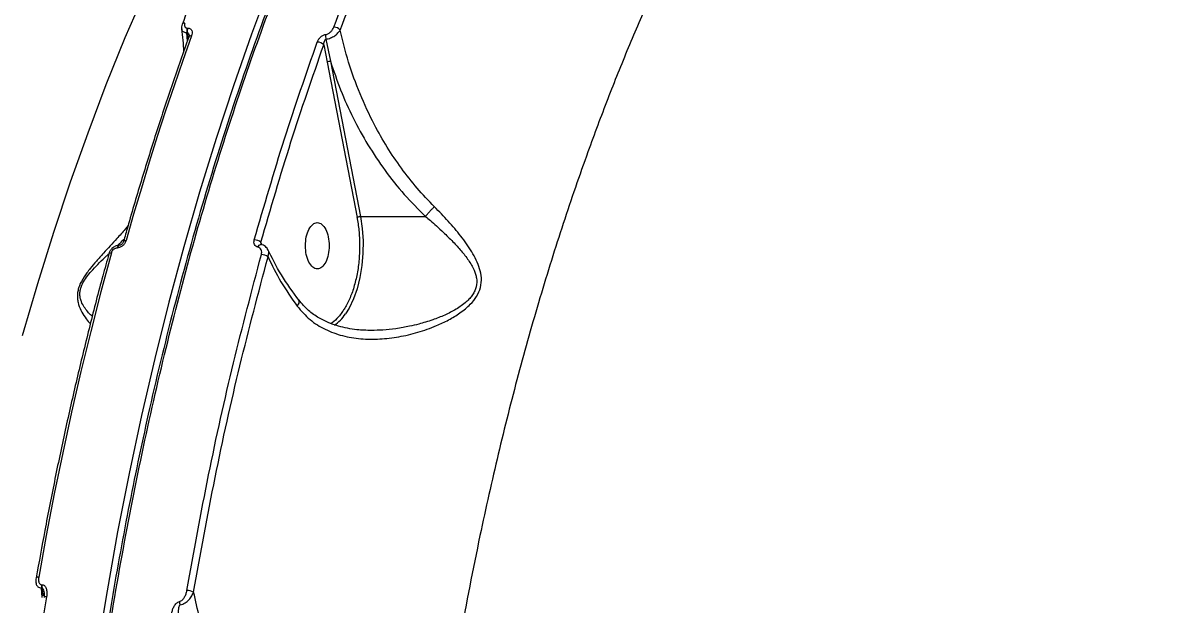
# Model space of a CAD drawing. Header units: millimetres. Extents: x -8045 to 6871, y -5915 to 5473.
# Drawn here: x -3027.1 to -2802.2, y -1256.1 to -1142.8 of the extents above; entities that cross this region are included whole.
import ezdxf

# ---------------------------------------------------------------- set-up
doc = ezdxf.new("R2010")
doc.units = ezdxf.units.MM
for name, color, linetype in [('DIKOM_ОБЪЕКТ', 7, 'Continuous'), ('DIKOM_РАЗМЕР_ЗОНА', 7, 'Continuous'), ('DIKOM_РАЗМЕР_ОБЪЕКТА', 7, 'Continuous')]:
    doc.layers.add(name, color=color, linetype=linetype)
doc.styles.add('style1', font='arial.ttf', dxfattribs={"width": 0.8})
doc.dimstyles.new('1-50', dxfattribs={"dimtxt": 300, "dimasz": 200, "dimexe": 100, "dimexo": 0, "dimgap": 100, "dimtad": 1, "dimtxsty": 'style1', "dimcen": 200, "dimclrd": 7, "dimclre": 7, "dimclrt": 7, "dimadec": 1, "dimazin": 2, "dimtfac": 1, "dimtmove": 0, "dimatfit": 2, "dimfxl": 0, "dimlwd": 25, "dimlwe": 18, "dimarcsym": 0})

# ---------------------------------------------------------------- blocks, each defined once
blk = doc.blocks.new('*D9')
at = {"layer": 'Defpoints', "color": 0, "linetype": 'Continuous', "transparency": 16777216}
for p in [(5663.54, -234.65), (-5019.6, -1388.73), (5663.54, -4701.47)]:
    blk.add_point(p, dxfattribs=at)
at = {"layer": 'DIKOM_РАЗМЕР_ОБЪЕКТА', "color": 7, "linetype": 'Continuous', "lineweight": 18, "transparency": 16777216}
for p, q in [((5663.54, -234.65), (5663.54, -4801.47)), ((-5019.6, -1388.73), (-5019.6, -4801.47))]:
    blk.add_line(p, q, dxfattribs=at)
at = {"layer": 'DIKOM_РАЗМЕР_ОБЪЕКТА', "color": 7, "linetype": 'Continuous', "lineweight": 25, "transparency": 16777216}
blk.add_line((-4819.6, -4701.47), (5463.54, -4701.47), dxfattribs=at)
at = {"layer": 'DIKOM_РАЗМЕР_ОБЪЕКТА', "color": 7, "linetype": 'Continuous', "transparency": 16777216}
for points in [[(-4819.6, -4668.14), (-4819.6, -4734.8), (-5019.6, -4701.47)], [(5463.54, -4668.14), (5463.54, -4734.8), (5663.54, -4701.47)]]:
    blk.add_solid(points, dxfattribs=at)
at = {"layer": 'DIKOM_РАЗМЕР_ОБЪЕКТА', "color": 7, "linetype": 'Continuous', "lineweight": 15, "transparency": 16777216, "insert": (-74.37, -4448.3), "char_height": 300, "attachment_point": 5, "style": 'style1'}
blk.add_mtext('10700', dxfattribs=at)
blk = doc.blocks.new('*D10')
at = {"layer": 'Defpoints', "color": 0, "linetype": 'Continuous', "transparency": 16777216}
for p in [(-1653.81, 3474.95), (-5616.46, -3083.4), (491.01, -3083.4)]:
    blk.add_point(p, dxfattribs=at)
at = {"layer": 'DIKOM_РАЗМЕР_ОБЪЕКТА', "color": 7, "linetype": 'Continuous', "lineweight": 18, "transparency": 16777216}
for p, q in [((-1653.81, 3474.95), (-5716.46, 3474.95)), ((491.01, -3083.4), (-5716.46, -3083.4))]:
    blk.add_line(p, q, dxfattribs=at)
at = {"layer": 'DIKOM_РАЗМЕР_ОБЪЕКТА', "color": 7, "linetype": 'Continuous', "lineweight": 25, "transparency": 16777216}
blk.add_line((-5616.46, 3274.95), (-5616.46, -2883.4), dxfattribs=at)
at = {"layer": 'DIKOM_РАЗМЕР_ОБЪЕКТА', "color": 7, "linetype": 'Continuous', "transparency": 16777216}
for points in [[(-5649.79, 3274.95), (-5583.12, 3274.95), (-5616.46, 3474.95)], [(-5649.79, -2883.4), (-5583.12, -2883.4), (-5616.46, -3083.4)]]:
    blk.add_solid(points, dxfattribs=at)
at = {"layer": 'DIKOM_РАЗМЕР_ОБЪЕКТА', "color": 7, "linetype": 'Continuous', "lineweight": 15, "transparency": 16777216, "insert": (-5869.63, -1326.86), "char_height": 300, "attachment_point": 5, "rotation": 90, "style": 'style1'}
blk.add_mtext('6550', dxfattribs=at)
blk = doc.blocks.new('*D11')
at = {"layer": 'Defpoints', "color": 0, "transparency": 16777216}
for p in [(6870.85, -184.65), (-7019.6, -1388.73), (-7019.6, -5814.65)]:
    blk.add_point(p, dxfattribs=at)
at = {"layer": 'DIKOM_РАЗМЕР_ЗОНА', "color": 7, "lineweight": 18, "transparency": 16777216}
for p, q in [((6870.85, -184.65), (6870.85, -5914.65)), ((-7019.6, -1388.73), (-7019.6, -5914.65))]:
    blk.add_line(p, q, dxfattribs=at)
at = {"layer": 'DIKOM_РАЗМЕР_ЗОНА', "color": 7, "lineweight": 25, "transparency": 16777216}
blk.add_line((6670.85, -5814.65), (-6819.6, -5814.65), dxfattribs=at)
at = {"layer": 'DIKOM_РАЗМЕР_ЗОНА', "color": 7, "transparency": 16777216}
for points in [[(-6819.6, -5781.31), (-6819.6, -5847.98), (-7019.6, -5814.65)], [(6670.85, -5781.31), (6670.85, -5847.98), (6870.85, -5814.65)]]:
    blk.add_solid(points, dxfattribs=at)
at = {"layer": 'DIKOM_РАЗМЕР_ЗОНА', "color": 7, "transparency": 16777216, "insert": (-74.37, -5561.37), "char_height": 300, "attachment_point": 5, "style": 'style1'}
blk.add_mtext('13900', dxfattribs=at)
blk = doc.blocks.new('*D12')
at = {"layer": 'Defpoints', "color": 0, "transparency": 16777216}
for p in [(-2189.61, 5472.65), (-7595.21, -5084.97), (-495.58, -5084.97)]:
    blk.add_point(p, dxfattribs=at)
at = {"layer": 'DIKOM_РАЗМЕР_ЗОНА', "color": 7, "lineweight": 18, "transparency": 16777216}
for p, q in [((-2189.61, 5472.65), (-7695.21, 5472.65)), ((-495.58, -5084.97), (-7695.21, -5084.97))]:
    blk.add_line(p, q, dxfattribs=at)
at = {"layer": 'DIKOM_РАЗМЕР_ЗОНА', "color": 7, "lineweight": 25, "transparency": 16777216}
blk.add_line((-7595.21, 5272.65), (-7595.21, -4884.97), dxfattribs=at)
at = {"layer": 'DIKOM_РАЗМЕР_ЗОНА', "color": 7, "transparency": 16777216}
for points in [[(-7628.55, 5272.65), (-7561.88, 5272.65), (-7595.21, 5472.65)], [(-7628.55, -4884.97), (-7561.88, -4884.97), (-7595.21, -5084.97)]]:
    blk.add_solid(points, dxfattribs=at)
at = {"layer": 'DIKOM_РАЗМЕР_ЗОНА', "color": 7, "transparency": 16777216, "insert": (-7848.38, -1452.59), "char_height": 300, "attachment_point": 5, "rotation": 90, "style": 'style1'}
blk.add_mtext('10550', dxfattribs=at)

msp = doc.modelspace()

# ---------------------------------------------------------------- linework, layer by layer
at = {"layer": 'DIKOM_ОБЪЕКТ', "color": 7, "linetype": 'Continuous', "lineweight": 15}
for p, q in [((-2995.147, -1143.751), (-2995.058, -1143.751)), ((-2995.214, -1144.65), (-2995.125, -1144.65)), ((-2995.114, -1146.277), (-2995.214, -1144.65)), ((-2994.931, -1145.756), (-2995.125, -1144.65)), ((-2994.807, -1145.131), (-2994.83, -1145.477)), ((-2968.142, -1145.918), (-2967.263, -1150.231)), ((-2968.571, -1147.047), (-2967.932, -1150.407)), ((-2967.932, -1150.407), (-2962.089, -1180.623)), ((-2967.263, -1150.231), (-2961.419, -1180.45)), ((-2961.419, -1180.45), (-2961.535, -1180.455)), ((-2961.419, -1180.45), (-2948.766, -1180.45)), ((-3008.761, -1186.552), (-3008.733, -1186.552)), ((-3008.28, -1186.027), (-3008.308, -1186.027)), ((-2980.625, -1185.895), (-2980.801, -1185.484)), ((-3023.527, -1252.177), (-3023.422, -1252.177)), ((-3023.527, -1252.816), (-3023.422, -1252.816)), ((-3023.379, -1254.657), (-3023.527, -1252.816)), ((-3023.151, -1254.374), (-3023.422, -1252.816)), ((-3023.026, -1253.739), (-3023.031, -1254.665))]:
    msp.add_line(p, q, dxfattribs=at)
at = {"layer": 'DIKOM_ОБЪЕКТ', "color": 7, "linetype": 'Continuous', "lineweight": 15, "flags": 128}
for points in [[(-3027.2, -1203.637), (-3024.252, -1193.488), (-3021.147, -1183.518), (-3017.886, -1173.736), (-3014.474, -1164.152), (-3010.912, -1154.774), (-3007.205, -1145.612), (-3003.355, -1136.674), (-2999.367, -1127.968), (-2995.244, -1119.501), (-2990.99, -1111.283), (-2986.609, -1103.321), (-2982.105, -1095.622), (-2977.482, -1088.193), (-2972.744, -1081.041), (-2967.896, -1074.173), (-2962.943, -1067.596), (-2957.889, -1061.315), (-2952.738, -1055.336), (-2948.226, -1050.43)], [(-2978.942, -1135.038), (-2982.622, -1144.913), (-2986.153, -1154.991), (-2989.532, -1165.264), (-2992.756, -1175.723), (-2995.822, -1186.36), (-2998.728, -1197.164), (-3001.472, -1208.128), (-3004.05, -1219.242), (-3006.461, -1230.496), (-3008.703, -1241.881), (-3010.773, -1253.388), (-3012.671, -1265.007), (-3014.395, -1276.727), (-3015.942, -1288.54), (-3017.313, -1300.435), (-3018.505, -1312.403), (-3019.517, -1324.432), (-3020.35, -1336.513), (-3021.001, -1348.637), (-3021.471, -1360.792), (-3021.759, -1372.968), (-3021.865, -1385.155)], [(-2995.614, -1142.785), (-2995.766, -1142.795), (-2995.899, -1142.825), (-2996.006, -1142.874), (-2996.085, -1142.94), (-2996.133, -1143.021), (-2996.137, -1143.032)], [(-2994.324, -1145.272), (-2996.039, -1150.101), (-2997.72, -1154.975), (-2999.365, -1159.895), (-3000.974, -1164.859), (-3002.548, -1169.866), (-3004.086, -1174.915), (-3005.587, -1180.005), (-3007.052, -1185.136)], [(-2961.419, -1180.45), (-2961.074, -1182.786), (-2960.909, -1185.195), (-2960.928, -1187.624), (-2961.131, -1190.022), (-2961.513, -1192.336), (-2962.066, -1194.516), (-2962.778, -1196.515), (-2963.633, -1198.289), (-2964.353, -1199.443)], [(-3007.565, -1185.354), (-3007.563, -1185.348), (-3007.526, -1185.276), (-3007.452, -1185.216), (-3007.345, -1185.172), (-3007.21, -1185.145), (-3007.052, -1185.136)], [(-2981.409, -1186.422), (-2981.301, -1186.228), (-2981.173, -1186.073), (-2981.033, -1185.967), (-2980.889, -1185.915), (-2980.766, -1185.918)], [(-3009.911, -1187.524), (-3011.972, -1195.163), (-3013.95, -1202.882), (-3015.847, -1210.678), (-3017.661, -1218.549), (-3019.391, -1226.49), (-3021.037, -1234.498), (-3022.598, -1242.57), (-3024.073, -1250.703)], [(-3010.426, -1187.797), (-3010.427, -1187.792), (-3010.417, -1187.717), (-3010.374, -1187.651), (-3010.298, -1187.597), (-3010.193, -1187.557), (-3010.063, -1187.532), (-3009.911, -1187.524)], [(-3024.073, -1250.703), (-3024.224, -1250.708), (-3024.353, -1250.725), (-3024.455, -1250.752), (-3024.527, -1250.789), (-3024.565, -1250.834), (-3024.571, -1250.855)], [(-3022.543, -1254.543), (-3023.827, -1262.354), (-3025.032, -1270.212), (-3026.158, -1278.114), (-3027.204, -1286.058), (-3028.171, -1294.039), (-3029.057, -1302.056), (-3029.862, -1310.105), (-3030.586, -1318.182)], [(-3022.543, -1254.543), (-3022.7, -1254.549), (-3022.833, -1254.567), (-3022.936, -1254.596), (-3023.005, -1254.635), (-3023.038, -1254.682), (-3023.04, -1254.695)]]:
    msp.add_lwpolyline(points, dxfattribs=at)
at = {"layer": 'DIKOM_ОБЪЕКТ', "color": 7, "linetype": 'Continuous', "lineweight": 15}
for centre, radius, start, end in [((-2993.431, -1144.331), 1.812, 161.32397, 190.15737), ((-2993.345, -1144.33), 1.808, 161.29848, 190.18286), ((-2966.622, -1145.328), 1.743, 43.13525, 89.17789), ((-2994.414, -1145.763), 0.499, 79.5225, 149.16696), ((-2969.856, -1148.209), 1.732, 42.11084, 89.53916), ((-2966.088, -1145.345), 2.133, 170.76543, 195.58514), ((-2967.276, -1151.543), 1.311, 89.39575, 120.00702), ((-2982.1, -1187.005), 2, 49.5104, 90.04232), ((-3008.169, -1186.606), 0.594, 103.33774, 174.81962), ((-3008.143, -1186.605), 0.593, 103.08173, 174.88463), ((-2980.711, -1189.936), 2.064, 51.39655, 89.75523), ((-2971.966, -1194.258), 9.211, 306.36278, 325.74312), ((-3021.653, -1252.496), 1.9, 170.3278, 189.6722), ((-3021.549, -1252.496), 1.9, 170.3278, 189.6722), ((-2995.212, -1256.257), 2.951, 63.8291, 90.19992), ((-2994.466, -1255.415), 2.195, 181.16535, 198.56097)]:
    msp.add_arc(centre, radius, start, end, dxfattribs=at)
for points, knots in [([(-2803.835, -966.157), (-2805.061, -966.173), (-2807.332, -966.202), (-2810.421, -966.388), (-2812.994, -966.582), (-2815.251, -966.784), (-2817.4, -967.022), (-2819.507, -967.295), (-2824.691, -968.064), (-2832.545, -969.708), (-2843.021, -972.929), (-2853.642, -977.197), (-2864.757, -982.834), (-2876.298, -990.045), (-2886.72, -997.832), (-2896.054, -1005.849), (-2904.351, -1013.815), (-2912.468, -1022.464), (-2920.441, -1031.843), (-2927.655, -1041.178), (-2933.96, -1050.039), (-2939.651, -1058.59), (-2945.182, -1067.483), (-2950.715, -1077.023), (-2957.071, -1088.749), (-2964.211, -1103.129), (-2971.922, -1120.459), (-2979.134, -1138.577), (-2985.821, -1157.414), (-2991.969, -1176.929), (-2997.561, -1197.062), (-3002.372, -1216.907), (-3006.47, -1236.324), (-3009.921, -1255.2), (-3012.903, -1274.361), (-3015.512, -1294.545), (-3017.671, -1315.745), (-3018.838, -1331.621), (-3019.389, -1341.188), (-3019.558, -1344.355), (-3019.71, -1347.412), (-3019.845, -1350.348), (-3019.972, -1353.36), (-3020.116, -1357.103), (-3020.282, -1362.071), (-3020.451, -1368.562), (-3020.592, -1376.408), (-3020.617, -1382.092), (-3020.631, -1385.156)], [0, 0, 0, 0, 0.0102899, 0.0190493, 0.0262811, 0.0327253, 0.0390507, 0.0452575, 0.0513696, 0.0849346, 0.1149346, 0.1449615, 0.180635, 0.216305, 0.2519731, 0.2792113, 0.3064494, 0.3337304, 0.3610113, 0.3888196, 0.4103456, 0.4298096, 0.4524351, 0.4738354, 0.4952319, 0.5299688, 0.5647773, 0.599516, 0.6342445, 0.6689731, 0.7037006, 0.7384299, 0.768877, 0.7992939, 0.8296807, 0.8600666, 0.8940985, 0.9281294, 0.9331167, 0.9379724, 0.9426388, 0.9471158, 0.9514049, 0.9564154, 0.9642207, 0.9740932, 0.9860376, 1, 1, 1, 1]), ([(-3020.15, -1385.155), (-3020.074, -1377.216), (-3019.921, -1361.404), (-3018.822, -1337.863), (-3017.109, -1314.667), (-3014.743, -1291.883), (-3011.763, -1269.575), (-3008.189, -1247.802), (-3004.05, -1226.618), (-2999.372, -1206.075), (-2994.183, -1186.217), (-2988.511, -1167.088), (-2982.386, -1148.724), (-2975.839, -1131.158), (-2968.898, -1114.421), (-2961.595, -1098.536), (-2953.959, -1083.524), (-2946.019, -1069.405), (-2937.807, -1056.189), (-2929.351, -1043.889), (-2920.681, -1032.509), (-2913.378, -1023.888), (-2907.577, -1017.57), (-2903.353, -1013.206), (-2899.103, -1009.045), (-2894.83, -1005.088), (-2890.535, -1001.332), (-2886.222, -997.777), (-2880.703, -993.498), (-2873.956, -988.724), (-2865.959, -983.741), (-2856.994, -978.889), (-2847.061, -974.438), (-2836.177, -970.7), (-2825.362, -968.05), (-2814.646, -966.57), (-2807.465, -966.034), (-2803.865, -966.162), (-2803.793, -966.165)], [0, 0, 0, 0, 0.036149, 0.0720029, 0.1075613, 0.1428246, 0.1777926, 0.2124653, 0.2468426, 0.2809249, 0.3147117, 0.3482033, 0.3813995, 0.4143005, 0.4469062, 0.4792167, 0.5112317, 0.5429517, 0.5743761, 0.6055054, 0.6363393, 0.6668779, 0.6810508, 0.6951508, 0.7091783, 0.7231328, 0.7370149, 0.7508242, 0.7645608, 0.7895545, 0.8143039, 0.8388089, 0.8718293, 0.9043956, 0.9365074, 0.9681651, 0.9993683, 1, 1, 1, 1]), ([(-2753.79, -1004.175), (-2753.967, -1004.169), (-2756.625, -1004.081), (-2761.779, -1004.403), (-2769.133, -1005.177), (-2776.397, -1006.512), (-2783.567, -1008.317), (-2790.767, -1010.649), (-2797.983, -1013.512), (-2805.205, -1016.921), (-2811.963, -1020.632), (-2818.258, -1024.543), (-2824.092, -1028.557), (-2829.909, -1032.958), (-2835.699, -1037.752), (-2841.456, -1042.943), (-2847.171, -1048.534), (-2853.993, -1055.754), (-2861.851, -1064.934), (-2870.629, -1076.463), (-2879.187, -1089.058), (-2886.279, -1100.734), (-2892.022, -1111.053), (-2896.523, -1119.677), (-2900.911, -1128.642), (-2905.178, -1137.946), (-2909.314, -1147.584), (-2913.313, -1157.553), (-2917.572, -1168.927), (-2922.012, -1181.809), (-2926.541, -1196.296), (-2930.762, -1211.268), (-2934.66, -1226.704), (-2938.476, -1243.727), (-2942.095, -1262.386), (-2945.37, -1282.715), (-2948.109, -1303.465), (-2949.424, -1317.544), (-2950.083, -1324.603)], [0, 0, 0, 0, 0.0018881, 0.0283549, 0.0550204, 0.0805288, 0.1062892, 0.1323019, 0.1585662, 0.1850827, 0.211851, 0.2337703, 0.2558854, 0.2781961, 0.3007025, 0.3234047, 0.3463026, 0.369396, 0.4068341, 0.4447955, 0.4832804, 0.5222889, 0.5448165, 0.5675152, 0.5903851, 0.6134259, 0.636638, 0.6600212, 0.6835759, 0.7147219, 0.746102, 0.7777156, 0.8095633, 0.8416451, 0.8809141, 0.9203961, 0.9600913, 1, 1, 1, 1]), ([(-2966.142, -1077.08), (-2966.681, -1078.03), (-2968.605, -1081.419), (-2971.81, -1087.462), (-2975.755, -1095.201), (-2979.588, -1103.147), (-2983.315, -1111.279), (-2986.932, -1119.594), (-2990.432, -1128.092), (-2993.503, -1135.9), (-2995.354, -1140.945), (-2996.121, -1143.037)], [0, 0, 0, 0, 0.0480985, 0.1716224, 0.2951369, 0.4186439, 0.5421413, 0.6656283, 0.7891019, 0.9125639, 1, 1, 1, 1]), ([(-2966.597, -1143.585), (-2964.304, -1137.493), (-2959.743, -1125.38), (-2952.315, -1108.264), (-2944.588, -1092.016), (-2939.109, -1081.944), (-2936.386, -1076.939)], [0, 0, 0, 0, 0.2544896, 0.5059871, 0.7544898, 1, 1, 1, 1]), ([(-2965.351, -1144.136), (-2963.1, -1138.155), (-2958.606, -1126.21), (-2951.251, -1109.227), (-2943.509, -1092.907), (-2937.977, -1082.733), (-2935.208, -1077.639)], [0, 0, 0, 0, 0.25035, 0.5000002, 0.7496494, 1, 1, 1, 1]), ([(-2996.279, -1143.926), (-2996.091, -1145.398), (-2995.895, -1146.938), (-2995.896, -1148.443), (-2995.896, -1148.51)], [0, 0, 0, 0, 0.955854, 1, 1, 1, 1]), ([(-2996.134, -1143.021), (-2996.181, -1143.18), (-2996.277, -1143.501), (-2996.265, -1143.796), (-2996.258, -1143.946)], [0, 0, 0, 0, 0.4931484, 1, 1, 1, 1]), ([(-2996.23, -1143.921), (-2996.226, -1144.013), (-2996.22, -1144.181), (-2996.059, -1144.371), (-2995.849, -1144.517), (-2995.566, -1144.619), (-2995.332, -1144.64), (-2995.214, -1144.65)], [0, 0, 0, 0, 0.2255345, 0.4124294, 0.6047659, 0.8006243, 1, 1, 1, 1]), ([(-2995.614, -1142.785), (-2995.647, -1142.899), (-2995.712, -1143.128), (-2995.673, -1143.393), (-2995.577, -1143.567), (-2995.466, -1143.669), (-2995.323, -1143.738), (-2995.205, -1143.746), (-2995.147, -1143.751)], [0, 0, 0, 0, 0.2487799, 0.4982774, 0.6263147, 0.7493085, 0.875315, 1, 1, 1, 1]), ([(-2995.058, -1143.751), (-2994.967, -1143.757), (-2994.783, -1143.771), (-2994.561, -1143.882), (-2994.389, -1144.044), (-2994.24, -1144.317), (-2994.174, -1144.732), (-2994.274, -1145.092), (-2994.324, -1145.272)], [0, 0, 0, 0, 0.1238164, 0.2505961, 0.3732602, 0.50154, 0.751019, 1, 1, 1, 1]), ([(-2968.193, -1145.003), (-2968.106, -1144.986), (-2967.929, -1144.951), (-2967.578, -1144.795), (-2967.18, -1144.502), (-2966.809, -1144.061), (-2966.668, -1143.744), (-2966.597, -1143.585)], [0, 0, 0, 0, 0.1238519, 0.2503302, 0.4995969, 0.7493399, 1, 1, 1, 1]), ([(-2968.142, -1145.918), (-2967.995, -1145.894), (-2967.702, -1145.844), (-2967.112, -1145.644), (-2966.428, -1145.279), (-2965.757, -1144.728), (-2965.485, -1144.332), (-2965.351, -1144.136)], [0, 0, 0, 0, 0.132429, 0.2637153, 0.5171699, 0.7611457, 1, 1, 1, 1]), ([(-2947.018, -1178.559), (-2948.164, -1177.37), (-2950.448, -1175.001), (-2953.502, -1171.073), (-2956.275, -1166.943), (-2959.021, -1162.119), (-2961.589, -1156.595), (-2963.852, -1150.407), (-2964.852, -1146.222), (-2965.351, -1144.136)], [0, 0, 0, 0, 0.125087, 0.2495037, 0.3737851, 0.4989469, 0.6668172, 0.8338974, 1, 1, 1, 1]), ([(-2994.842, -1145.507), (-2994.855, -1145.543), (-2995.96, -1148.52), (-2998.042, -1154.591), (-3001.086, -1163.718), (-3003.983, -1173.023), (-3006.138, -1180.238), (-3007.283, -1184.395), (-3007.549, -1185.358)], [0, 0, 0, 0, 0.0027838, 0.2346776, 0.466532, 0.6983493, 0.9301211, 1, 1, 1, 1]), ([(-2995.125, -1144.65), (-2995.105, -1144.653), (-2995.062, -1144.658), (-2994.976, -1144.716), (-2994.872, -1144.88), (-2994.805, -1145.062), (-2994.798, -1145.192), (-2994.798, -1145.208)], [0, 0, 0, 0, 0.0963861, 0.2028145, 0.4688025, 0.9358962, 1, 1, 1, 1]), ([(-2982.101, -1185.005), (-2980.182, -1178.391), (-2976.363, -1165.228), (-2972.008, -1152.706), (-2969.842, -1146.476)], [0, 0, 0, 0, 0.5024392, 1, 1, 1, 1]), ([(-2969.842, -1146.476), (-2969.769, -1146.311), (-2969.624, -1145.981), (-2969.24, -1145.525), (-2968.829, -1145.22), (-2968.466, -1145.057), (-2968.283, -1145.021), (-2968.193, -1145.003)], [0, 0, 0, 0, 0.2506115, 0.5003475, 0.7496079, 0.8764166, 1, 1, 1, 1]), ([(-2968.571, -1147.047), (-2968.546, -1146.802), (-2968.51, -1146.455), (-2968.348, -1146.101), (-2968.236, -1145.965), (-2968.172, -1145.933), (-2968.142, -1145.918)], [0, 0, 0, 0, 0.5759498, 0.815409, 0.9144794, 1, 1, 1, 1]), ([(-2980.801, -1185.484), (-2978.896, -1178.917), (-2975.087, -1165.785), (-2970.743, -1153.293), (-2968.571, -1147.047)], [0, 0, 0, 0, 0.5000005, 1, 1, 1, 1]), ([(-2967.263, -1150.231), (-2966.638, -1152.091), (-2965.388, -1155.814), (-2962.918, -1161.252), (-2960.036, -1166.513), (-2956.705, -1171.52), (-2952.986, -1176.247), (-2950.17, -1179.052), (-2948.766, -1180.45)], [0, 0, 0, 0, 0.1670639, 0.3345095, 0.5011906, 0.6675808, 0.8342631, 1, 1, 1, 1]), ([(-2973.73, -1197.931), (-2972.938, -1198.847), (-2971.361, -1200.669), (-2968.308, -1202.545), (-2964.953, -1203.768), (-2961.362, -1204.352), (-2957.669, -1204.39), (-2953.937, -1203.95), (-2950.222, -1203.08), (-2946.982, -1201.935), (-2944.243, -1200.64), (-2941.999, -1199.286), (-2940.118, -1197.754), (-2938.731, -1196.051), (-2937.949, -1194.275), (-2937.797, -1192.411), (-2938.275, -1190.038), (-2939.649, -1187.305), (-2941.82, -1184.268), (-2944.285, -1181.353), (-2946.108, -1179.489), (-2947.018, -1178.559)], [0, 0, 0, 0, 0.0612802, 0.1220566, 0.1831444, 0.2440326, 0.305481, 0.3666226, 0.4282091, 0.4905641, 0.5320987, 0.5739531, 0.6168028, 0.6493354, 0.6821394, 0.7149952, 0.7475587, 0.8115837, 0.8750369, 0.9376172, 1, 1, 1, 1]), ([(-2962.089, -1180.623), (-2962.058, -1180.604), (-2961.996, -1180.566), (-2961.855, -1180.515), (-2961.695, -1180.475), (-2961.588, -1180.462), (-2961.535, -1180.455)], [0, 0, 0, 0, 0.2499769, 0.499755, 0.7498205, 1, 1, 1, 1]), ([(-2948.758, -1180.447), (-2948.439, -1180.717), (-2947.72, -1181.326), (-2946.547, -1182.363), (-2945.406, -1183.413), (-2944.33, -1184.448), (-2943.154, -1185.635), (-2941.778, -1187.136), (-2940.363, -1188.943), (-2939.452, -1190.477), (-2939, -1191.672), (-2938.744, -1192.743), (-2938.754, -1193.865), (-2939.13, -1194.965), (-2939.57, -1195.733), (-2940.144, -1196.448), (-2941.163, -1197.44), (-2942.791, -1198.565), (-2945.008, -1199.692), (-2947.009, -1200.482), (-2948.711, -1201.041), (-2950.215, -1201.468), (-2951.687, -1201.819), (-2953.179, -1202.111), (-2954.916, -1202.385), (-2956.978, -1202.611), (-2958.558, -1202.639), (-2959.302, -1202.651)], [0, 0, 0, 0, 0.0299085, 0.0673473, 0.1130255, 0.1429834, 0.1775456, 0.2377027, 0.2973129, 0.3556814, 0.3790111, 0.400293, 0.4447914, 0.4668306, 0.4895841, 0.5108644, 0.5340599, 0.5923406, 0.6510117, 0.7101034, 0.7444381, 0.7778476, 0.8209266, 0.8518339, 0.8859706, 0.9463504, 1, 1, 1, 1]), ([(-2948.766, -1180.45), (-2948.765, -1180.45), (-2948.762, -1180.449), (-2948.759, -1180.448), (-2948.758, -1180.447), (-2948.758, -1180.447)], [0, 0, 0, 0, 0.5490854, 0.7838598, 1, 1, 1, 1]), ([(-2948.758, -1180.447), (-2948.639, -1180.298), (-2948.397, -1179.994), (-2947.948, -1179.489), (-2947.473, -1178.99), (-2947.168, -1178.701), (-2947.018, -1178.559)], [0, 0, 0, 0, 0.2454691, 0.5001511, 0.7547006, 1, 1, 1, 1]), ([(-3006.696, -1182.293), (-3006.875, -1182.505), (-3007.563, -1183.316), (-3008.737, -1184.615), (-3010.149, -1186.16), (-3011.488, -1187.616), (-3012.793, -1189.062), (-3013.887, -1190.353), (-3014.683, -1191.391), (-3015.453, -1192.507), (-3016.087, -1193.688), (-3016.442, -1194.871), (-3016.554, -1195.704), (-3016.536, -1196.487), (-3016.359, -1197.552), (-3015.863, -1198.809), (-3015.068, -1200.086), (-3014.424, -1200.95), (-3014.079, -1201.296), (-3014.021, -1201.353)], [0, 0, 0, 0, 0.0331484, 0.1269145, 0.2002211, 0.2687419, 0.3448421, 0.4109371, 0.4483981, 0.4824711, 0.5538225, 0.5891146, 0.625348, 0.6595804, 0.697081, 0.7870445, 0.884137, 0.9806878, 1, 1, 1, 1]), ([(-2972.139, -1186.157), (-2972.104, -1185.568), (-2972.034, -1184.39), (-2971.499, -1182.892), (-2970.732, -1181.892), (-2969.821, -1181.54), (-2968.91, -1181.892), (-2968.144, -1182.892), (-2967.608, -1184.39), (-2967.538, -1185.568), (-2967.504, -1186.157)], [0, 0, 0, 0, 0.1250017, 0.2499962, 0.3749997, 0.5000003, 0.6250008, 0.7500028, 0.8749983, 1, 1, 1, 1]), ([(-2962.089, -1180.623), (-2961.95, -1181.466), (-2961.663, -1183.193), (-2961.609, -1185.004), (-2961.582, -1185.93)], [0, 0, 0, 0, 0.4884638, 1, 1, 1, 1]), ([(-3008.705, -1186.079), (-3008.55, -1185.931), (-3008.101, -1185.505), (-3007.676, -1185.088), (-3007.398, -1184.815)], [0, 0, 0, 0, 0.3460014, 1, 1, 1, 1]), ([(-2981.409, -1186.422), (-2981.549, -1186.374), (-2981.83, -1186.277), (-2982.083, -1185.927), (-2982.194, -1185.491), (-2982.132, -1185.167), (-2982.101, -1185.005)], [0, 0, 0, 0, 0.2502329, 0.5000062, 0.7499348, 1, 1, 1, 1]), ([(-3008.396, -1186.039), (-3008.514, -1186.048), (-3008.769, -1186.069), (-3009.154, -1186.22), (-3009.51, -1186.433), (-3009.884, -1186.752), (-3010.226, -1187.186), (-3010.361, -1187.562), (-3010.423, -1187.736)], [0, 0, 0, 0, 0.134689, 0.291135, 0.4346041, 0.566171, 0.7987661, 1, 1, 1, 1]), ([(-3009.911, -1187.524), (-3009.865, -1187.401), (-3009.772, -1187.156), (-3009.534, -1186.887), (-3009.312, -1186.721), (-3009.131, -1186.626), (-3008.944, -1186.563), (-3008.822, -1186.556), (-3008.761, -1186.552)], [0, 0, 0, 0, 0.249977, 0.4991216, 0.6254046, 0.7494777, 0.8753326, 1, 1, 1, 1]), ([(-3007.052, -1185.136), (-3007.12, -1185.315), (-3007.256, -1185.672), (-3007.604, -1186.065), (-3007.928, -1186.308), (-3008.193, -1186.445), (-3008.467, -1186.535), (-3008.645, -1186.546), (-3008.733, -1186.552)], [0, 0, 0, 0, 0.249981, 0.4991403, 0.6251126, 0.7495284, 0.8750761, 1, 1, 1, 1]), ([(-3007.551, -1185.314), (-3007.59, -1185.417), (-3007.665, -1185.613), (-3007.858, -1185.846), (-3008.066, -1185.998), (-3008.211, -1186.018), (-3008.278, -1186.027)], [0, 0, 0, 0, 0.2953631, 0.5628558, 0.7950271, 1, 1, 1, 1]), ([(-2980.702, -1187.872), (-2980.671, -1187.707), (-2980.609, -1187.375), (-2980.722, -1186.929), (-2980.98, -1186.572), (-2981.266, -1186.472), (-2981.409, -1186.422)], [0, 0, 0, 0, 0.2500923, 0.5000029, 0.7500613, 1, 1, 1, 1]), ([(-2980.708, -1185.967), (-2980.734, -1185.894), (-2980.791, -1185.74), (-2980.798, -1185.573), (-2980.801, -1185.484)], [0, 0, 0, 0, 0.4685551, 1, 1, 1, 1]), ([(-2979.394, -1187.003), (-2979.46, -1186.88), (-2979.594, -1186.63), (-2979.904, -1186.312), (-2980.293, -1186.05), (-2980.608, -1185.962), (-2980.767, -1185.918)], [0, 0, 0, 0, 0.2394795, 0.4857263, 0.7410668, 1, 1, 1, 1]), ([(-2973.364, -1196.834), (-2974.577, -1195.176), (-2976.994, -1191.872), (-2978.672, -1188.455), (-2979.508, -1186.752)], [0, 0, 0, 0, 0.5016122, 1, 1, 1, 1]), ([(-2979.423, -1188.323), (-2979.36, -1188.09), (-2979.233, -1187.622), (-2979.268, -1187.151), (-2979.402, -1186.992), (-2979.405, -1186.989)], [0, 0, 0, 0, 0.4930925, 0.9894098, 1, 1, 1, 1]), ([(-2967.504, -1186.157), (-2967.538, -1186.746), (-2967.608, -1187.924), (-2968.144, -1189.422), (-2968.91, -1190.423), (-2969.821, -1190.774), (-2970.732, -1190.423), (-2971.499, -1189.422), (-2972.034, -1187.924), (-2972.104, -1186.746), (-2972.139, -1186.157)], [0, 0, 0, 0, 0.1250004, 0.2500015, 0.3750022, 0.4999997, 0.6249973, 0.7499995, 0.8749996, 1, 1, 1, 1]), ([(-2961.582, -1185.93), (-2961.6, -1186.886), (-2961.637, -1188.814), (-2962.032, -1191.627), (-2962.662, -1194.267), (-2963.525, -1196.58), (-2964.333, -1198.213), (-2964.887, -1198.927), (-2965.044, -1199.129)], [0, 0, 0, 0, 0.1857274, 0.3745249, 0.5633246, 0.7490526, 0.9289344, 1, 1, 1, 1]), ([(-3010.406, -1187.747), (-3010.805, -1189.175), (-3012.095, -1193.786), (-3014.137, -1201.717), (-3016.536, -1211.526), (-3018.796, -1221.455), (-3020.921, -1231.49), (-3022.856, -1241.284), (-3024.015, -1247.778), (-3024.565, -1250.856)], [0, 0, 0, 0, 0.0707359, 0.2283419, 0.3859001, 0.5434003, 0.7008308, 0.8581788, 1, 1, 1, 1]), ([(-3013.644, -1199.903), (-3013.696, -1199.857), (-3013.996, -1199.593), (-3014.532, -1199.011), (-3015.222, -1198.127), (-3015.719, -1197.226), (-3015.983, -1196.381), (-3016.08, -1195.66), (-3016.026, -1194.873), (-3015.781, -1194.024), (-3015.296, -1193.036), (-3014.535, -1191.951), (-3013.457, -1190.705), (-3012.217, -1189.437), (-3011.158, -1188.412), (-3010.561, -1187.845), (-3010.407, -1187.699)], [0, 0, 0, 0, 0.0218071, 0.1254315, 0.2296788, 0.3348918, 0.3908119, 0.4401836, 0.4940053, 0.5454678, 0.5953779, 0.6742014, 0.7552415, 0.8592817, 0.9638241, 1, 1, 1, 1]), ([(-2995.223, -1253.306), (-2993.854, -1245.771), (-2991.128, -1230.76), (-2986.272, -1208.907), (-2982.554, -1194.865), (-2980.702, -1187.872)], [0, 0, 0, 0, 0.3360063, 0.6693389, 1, 1, 1, 1]), ([(-2993.911, -1253.608), (-2992.556, -1246.146), (-2989.848, -1231.233), (-2985.009, -1209.425), (-2981.286, -1195.361), (-2979.423, -1188.323)], [0, 0, 0, 0, 0.3335096, 0.6664872, 1, 1, 1, 1]), ([(-2979.423, -1188.323), (-2978.635, -1189.949), (-2977.056, -1193.204), (-2974.84, -1196.354), (-2973.73, -1197.931)], [0, 0, 0, 0, 0.4991471, 1, 1, 1, 1]), ([(-2973.73, -1197.931), (-2973.633, -1197.787), (-2973.439, -1197.497), (-2973.326, -1197.135), (-2973.323, -1196.89), (-2973.403, -1196.806), (-2973.429, -1196.778)], [0, 0, 0, 0, 0.2921286, 0.5852809, 0.8666566, 1, 1, 1, 1]), ([(-2959.299, -1202.657), (-2960.241, -1202.629), (-2962.432, -1202.565), (-2965.262, -1202.007), (-2967.803, -1201.114), (-2969.856, -1200.05), (-2971.886, -1198.572), (-2973.017, -1197.222), (-2973.605, -1196.519)], [0, 0, 0, 0, 0.1691995, 0.3932752, 0.5262258, 0.6713546, 0.8291415, 1, 1, 1, 1]), ([(-2965.044, -1199.129), (-2965.259, -1199.432), (-2965.842, -1200.252), (-2966.579, -1200.965), (-2967.104, -1201.237), (-2967.191, -1201.281)], [0, 0, 0, 0, 0.3289062, 0.8899411, 1, 1, 1, 1]), ([(-3024.56, -1250.823), (-3024.589, -1251.001), (-3024.647, -1251.359), (-3024.619, -1251.701), (-3024.604, -1251.873)], [0, 0, 0, 0, 0.4955823, 1, 1, 1, 1]), ([(-3024.582, -1251.828), (-3024.579, -1251.923), (-3024.572, -1252.119), (-3024.438, -1252.371), (-3024.236, -1252.596), (-3023.934, -1252.769), (-3023.665, -1252.8), (-3023.527, -1252.816)], [0, 0, 0, 0, 0.1767007, 0.362523, 0.5602414, 0.7740249, 1, 1, 1, 1]), ([(-3024.073, -1250.703), (-3024.094, -1250.859), (-3024.134, -1251.172), (-3024.092, -1251.555), (-3024, -1251.83), (-3023.889, -1252.011), (-3023.735, -1252.149), (-3023.594, -1252.168), (-3023.527, -1252.177)], [0, 0, 0, 0, 0.2485665, 0.4979904, 0.6298048, 0.7488662, 0.8790751, 1, 1, 1, 1]), ([(-3023.422, -1252.177), (-3023.366, -1252.181), (-3023.253, -1252.189), (-3023.05, -1252.273), (-3022.76, -1252.526), (-3022.536, -1253.066), (-3022.451, -1253.789), (-3022.512, -1254.292), (-3022.543, -1254.543)], [0, 0, 0, 0, 0.0620887, 0.1259844, 0.251333, 0.5007293, 0.7503735, 1, 1, 1, 1]), ([(-3023.422, -1252.816), (-3023.41, -1252.817), (-3023.386, -1252.82), (-3023.334, -1252.852), (-3023.231, -1252.979), (-3023.115, -1253.296), (-3023.057, -1253.586), (-3023.022, -1253.762)], [0, 0, 0, 0, 0.0370927, 0.0781455, 0.1812698, 0.5038018, 1, 1, 1, 1]), ([(-2996.66, -1255.46), (-2996.563, -1255.429), (-2996.359, -1255.364), (-2995.999, -1255.075), (-2995.65, -1254.599), (-2995.367, -1253.964), (-2995.271, -1253.525), (-2995.223, -1253.306)], [0, 0, 0, 0, 0.1200302, 0.2506062, 0.5002791, 0.749791, 1, 1, 1, 1]), ([(-2996.547, -1256.114), (-2996.376, -1256.073), (-2996.043, -1255.994), (-2995.426, -1255.665), (-2994.79, -1255.121), (-2994.23, -1254.375), (-2994.016, -1253.861), (-2993.911, -1253.608)], [0, 0, 0, 0, 0.1436565, 0.2808505, 0.5336434, 0.7700129, 1, 1, 1, 1]), ([(-2966.76, -1309.689), (-2968.53, -1307.736), (-2972.059, -1303.839), (-2976.575, -1297.293), (-2980.63, -1290.457), (-2984.604, -1282.561), (-2988.32, -1273.624), (-2991.641, -1263.681), (-2993.153, -1256.969), (-2993.911, -1253.608)], [0, 0, 0, 0, 0.1246301, 0.248553, 0.3731651, 0.4988942, 0.665763, 0.832646, 1, 1, 1, 1]), ([(-2998.163, -1257.728), (-2998.114, -1257.497), (-2998.015, -1257.035), (-2997.717, -1256.367), (-2997.352, -1255.867), (-2996.976, -1255.561), (-2996.762, -1255.492), (-2996.66, -1255.46)], [0, 0, 0, 0, 0.2502285, 0.4996935, 0.7493824, 0.8805296, 1, 1, 1, 1]), ([(-2996.826, -1258.034), (-2996.833, -1257.651), (-2996.844, -1257.099), (-2996.748, -1256.492), (-2996.66, -1256.251), (-2996.6, -1256.154), (-2996.563, -1256.127), (-2996.547, -1256.114)], [0, 0, 0, 0, 0.5699759, 0.8207504, 0.9229999, 0.9647785, 1, 1, 1, 1])]:
    msp.add_open_spline(points, degree=3, knots=knots, dxfattribs=at)

# ---------------------------------------------------------------- dimensions: what is measured, and where the dimension line sits
at = {"layer": 'DIKOM_РАЗМЕР_ЗОНА'}
dim = msp.add_linear_dim(base=(-7595.212, -5084.969), p1=(-2189.606, 5472.652), p2=(-495.584, -5084.969), angle=90, text='10550', dimstyle='1-50', dxfattribs=at)
dim.commit()
dim.dimension.update_dxf_attribs({"geometry": '*D12', "text_midpoint": (-7595.212, -1452.593), "dimtype": 160})
dim = msp.add_linear_dim(base=(-7019.6, -5814.648), p1=(6870.851, -184.645), p2=(-7019.6, -1388.727), text='13900', dimstyle='1-50', dxfattribs=at)
dim.commit()
dim.dimension.update_dxf_attribs({"geometry": '*D11', "text_midpoint": (-74.375, -5814.648), "dimtype": 160})
at = {"layer": 'DIKOM_РАЗМЕР_ОБЪЕКТА', "color": 7, "linetype": 'Continuous', "lineweight": 15}
dim = msp.add_linear_dim(base=(-5616.456, -3083.398), p1=(-1653.813, 3474.95), p2=(491.015, -3083.398), angle=90, text='6550', dimstyle='1-50', dxfattribs=at)
dim.commit()
dim.dimension.update_dxf_attribs({"geometry": '*D10', "text_midpoint": (-5616.456, -1326.858), "dimtype": 160})
dim = msp.add_linear_dim(base=(5663.543, -4701.469), p1=(-5019.6, -1388.727), p2=(5663.543, -234.645), text='10700', dimstyle='1-50', dxfattribs=at)
dim.commit()
dim.dimension.update_dxf_attribs({"geometry": '*D9', "text_midpoint": (-74.375, -4701.469), "dimtype": 160})

doc.saveas('drawing.dxf')
